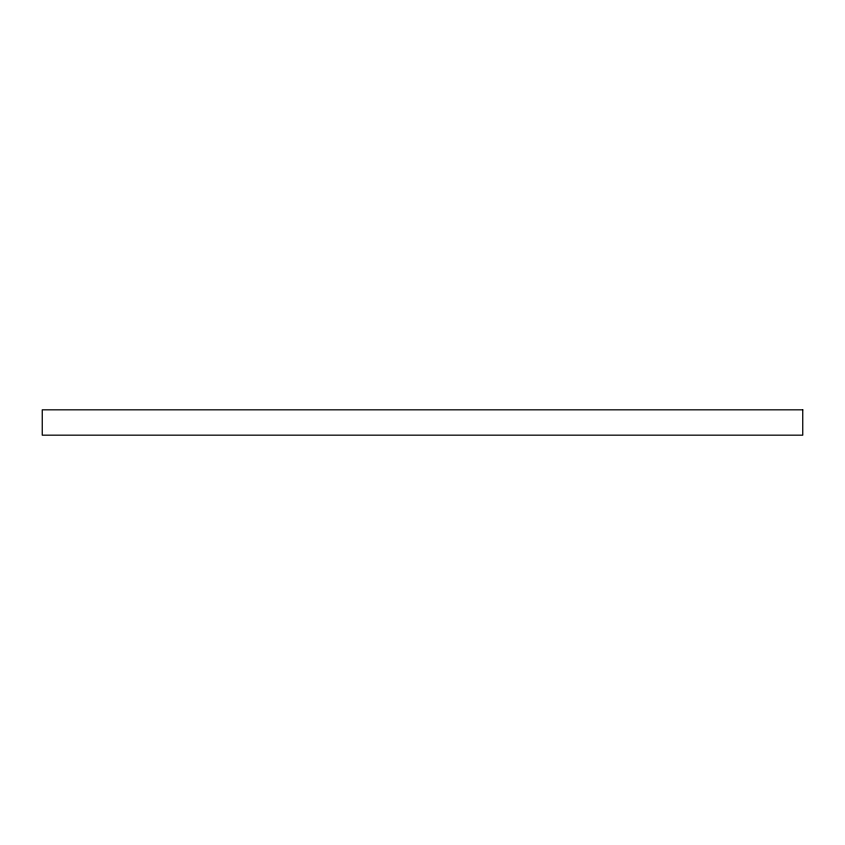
<?xml version="1.0" encoding="UTF-8"?>
<svg xmlns="http://www.w3.org/2000/svg" width="845" height="845" viewBox="0 0 845 845"><rect width="100%" height="100%" fill="white"/><g stroke="black" fill="none" stroke-linecap="round" stroke-linejoin="round"><path stroke-width="1.27" d="M802.75 409.825L42.25 409.825L42.25 435.175L802.75 435.175L802.75 409.825"/></g></svg>
